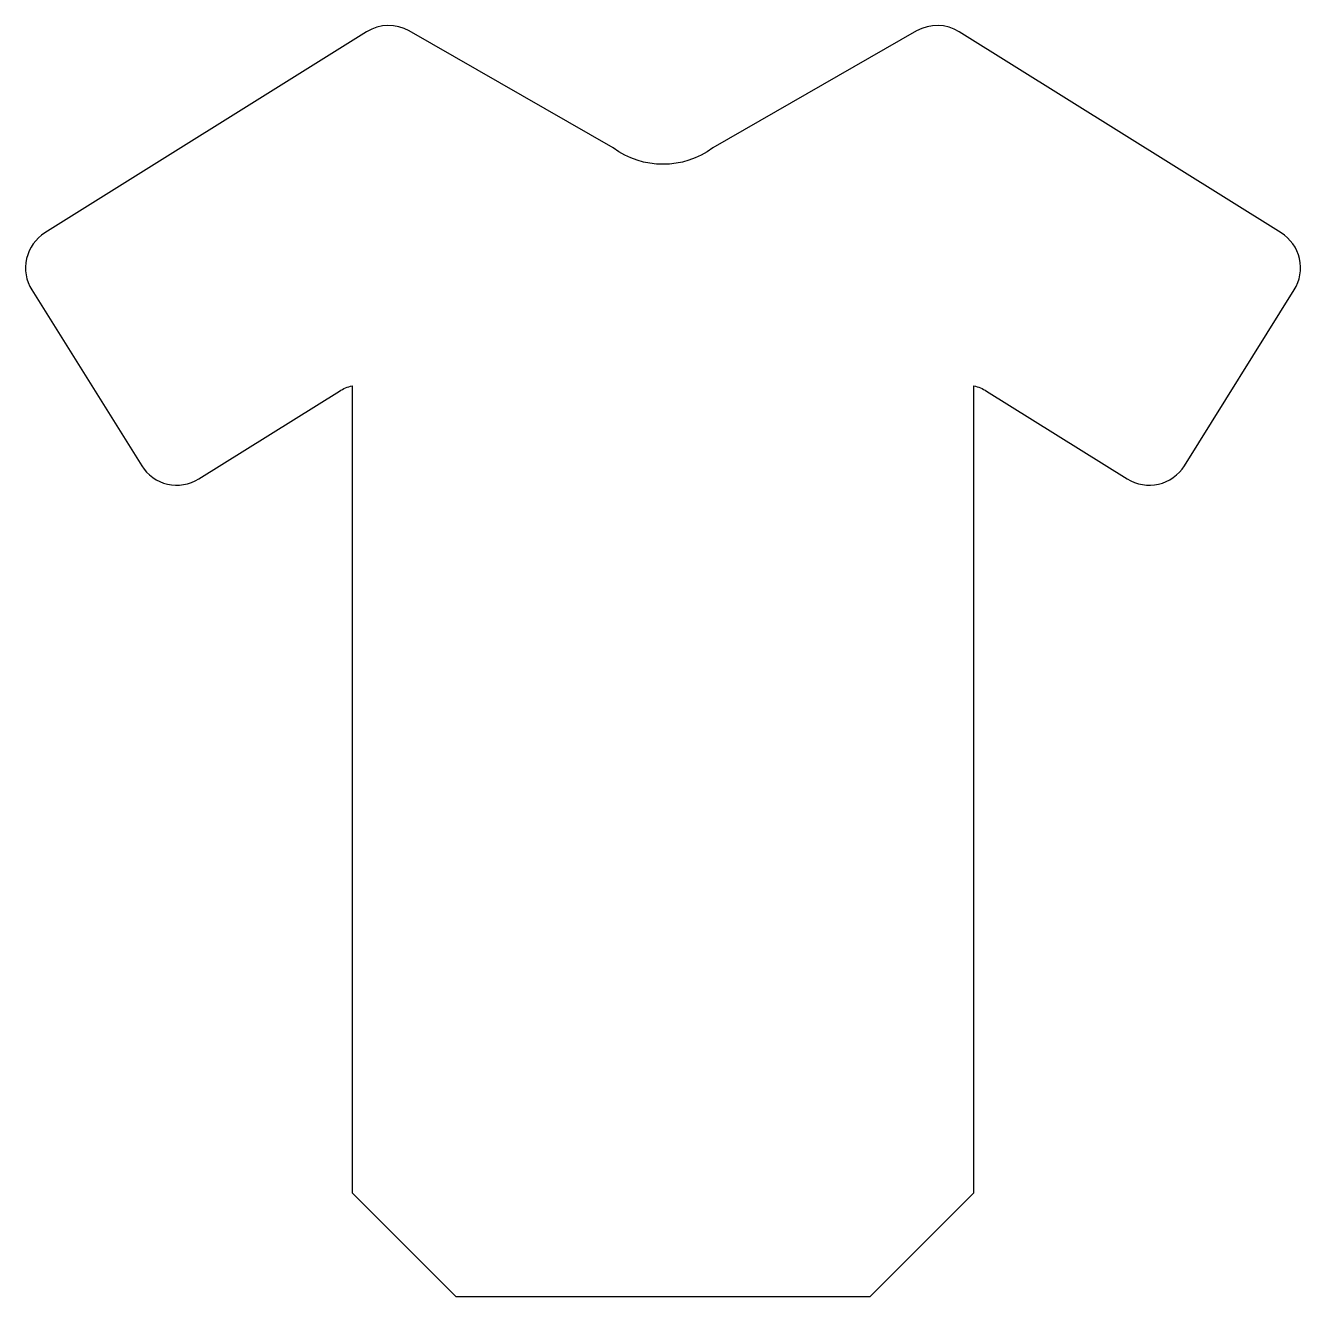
# Model space of a CAD drawing. Header units: millimetres. Extents: x -72 to 51, y -61 to 61.
import ezdxf

# ---------------------------------------------------------------- set-up
doc = ezdxf.new("R2010")
doc.units = ezdxf.units.MM

msp = doc.modelspace()

# ---------------------------------------------------------------- linework, layer by layer
msp.add_lwpolyline([(-40.25, 26.38), (-40.25, -51.5), (-30.25, -61.5), (9.75, -61.5), (19.75, -51.5), (19.75, 26.38, -0.083478), (20.98, 25.87), (34.55, 17.39, 0.414214), (40.06, 18.67), (50.66, 35.63, 0.414214), (49.39, 41.14), (18.34, 60.54, 0.276486), (14.23, 60.62), (-5.45, 49.33, -0.329722), (-15.04, 49.33), (-34.73, 60.62, 0.276486), (-38.84, 60.54), (-69.88, 41.14, 0.414214), (-71.15, 35.63), (-60.55, 18.67, 0.414214), (-55.04, 17.39), (-41.47, 25.87, -0.083478)], format="xyb", close=True)

doc.saveas('drawing.dxf')
